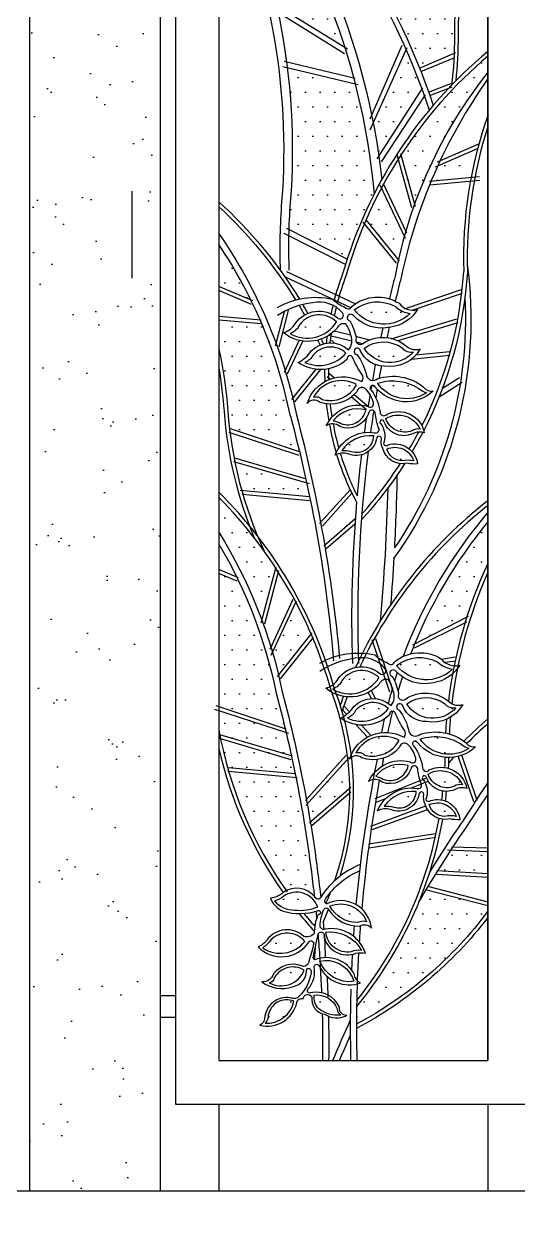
# Model space of a CAD drawing. Extents: x -6708 to 51378, y -17661 to 34250.
# Drawn here: x 27250 to 27818, y -17661 to -16276 of the extents above; entities that cross this region are included whole.
import ezdxf

# ---------------------------------------------------------------- set-up
doc = ezdxf.new("R2010")
doc.units = 0
doc.header["$LTSCALE"] = 5
doc.header["$MEASUREMENT"] = 0
doc.layers.get('0').update_dxf_attribs({"linetype": 'CONTINUOUS'})
for name, color, linetype in [('0-BCA', 33, 'CONTINUOUS'), ('0-HATCH', 8, 'CONTINUOUS'), ('1', 1, 'CONTINUOUS'), ('2', 2, 'CONTINUOUS'), ('LEAF', 2, 'CONTINUOUS'), ('MET', 2, 'CONTINUOUS')]:
    doc.layers.add(name, color=color, linetype=linetype)
pattern_1 = [(0, (0, -13080.158), (8.4375, 16.875), [0, -16.875])]

msp = doc.modelspace()

# ---------------------------------------------------------------- hatches: boundary and pattern name
at = {"layer": '0-HATCH'}
h = msp.add_hatch(dxfattribs=at)
h.set_pattern_fill('AR-SAND', color=2, scale=50, style=0)
h.set_pattern_definition([(37.5, (32.59, -13080.16), (-3.14967, 96.34119), [0, -76, 0, -85, 0, -81.25]), (7.5, (32.59, -13080.16), (88.48884, 141.1073), [0, -41, 0, -68.5, 0, -26.25]), (327.5, (-28.91, -13080.16), (155.7071, 0.28295), [0, -25, 0, -90, 0, -117.5]), (317.5, (-28.91, -13080.16), (150.3063, 43.8838), [0, -12.5, 0, -59, 0, -67.5])])
h.paths.add_polyline_path([(27308.6, -17661.2), (27406.6, -17617.6), (27406.6, -15517.6), (27331.6, -15462.1), (27256.6, -15517.6), (27256.6, -17617.6), (27406.6, -17617.6)])
at = {"layer": 'LEAF'}
h = msp.add_hatch(dxfattribs=at)
h.set_pattern_fill('DOTS', color=2, scale=270, style=0)
h.set_pattern_definition(pattern_1)
h.paths.add_polyline_path([(27620.3, -16653.9, 0.427212), (27582.6, -16656.2, -0.181516), (27573.1, -16664.6, 0.33888)])
h.paths.add_polyline_path([(27632.7, -16690.2, 0.413064), (27582.8, -16704.7, -0.323086), (27592.8, -16707.3, 0.350598)])
h.paths.add_polyline_path([(27643.2, -16719.4, 0.305208), (27605.7, -16731.7, -0.084533), (27614.4, -16734.8, 0.471178)])
h.paths.add_polyline_path([(27652.4, -16749.1, 0.26028), (27615.4, -16765.8, -0.071469), (27626.5, -16767.1, 0.494266)])
h.paths.add_polyline_path([(27685.3, -16777.9, -0.117606), (27698.3, -16777.9, 0.444485), (27667.3, -16764.3, 0.33254)])
h.paths.add_polyline_path([(27696.3, -16743.2, -0.196843), (27705.5, -16741.4, 0.453979), (27666.2, -16729.2, 0.435938)])
h.paths.add_polyline_path([(27567.1, -16621, -0.198186), (27556.1, -16631.5, 0.400599), (27609.5, -16618.1, 0.451636)])
h.paths.add_polyline_path([(27694.2, -16608.4, -0.1622), (27677.3, -16600.4, 0.301965), (27629.8, -16604.3, 0.443405)])
h = msp.add_hatch(dxfattribs=at)
h.set_pattern_fill('DOTS', color=2, scale=270, style=0)
h.set_pattern_definition(pattern_1)
h.paths.add_polyline_path([(27698.1, -16652.8, -0.263305), (27685, -16648, 0.322078), (27641.1, -16648.5, 0.495718)])
h.paths.add_polyline_path([(27656.7, -16688.6, 0.410464), (27713, -16699.6, -0.105325), (27706.3, -16696.3, 0.239944)])
h = msp.add_hatch(dxfattribs=at)
h.set_pattern_fill('DOTS', color=2, scale=270, style=0)
h.set_pattern_definition(pattern_1)
h.paths.add_polyline_path([(27658.3, -17027.2, 0.451636), (27616, -17030, -0.169458), (27607, -17039.6, -0.000425), (27607.2, -17040.4, -0.001283), (27607.8, -17042, 0.377387)])
h.paths.add_polyline_path([(27631.4, -17065.2, -0.181516), (27621.9, -17073.7, 0.33888), (27669.1, -17062.9, 0.427212)])
h.paths.add_polyline_path([(27743, -17017.4, -0.1622), (27726.1, -17009.5, 0.301965), (27678.6, -17013.3, 0.443405)])
h = msp.add_hatch(dxfattribs=at)
h.set_pattern_fill('DOTS', color=2, scale=270, style=0)
h.set_pattern_definition(pattern_1)
h.paths.add_polyline_path([(27746.9, -17061.9, -0.263305), (27733.8, -17057, 0.318168), (27690.2, -17057.3, 0.502624)])
h = msp.add_hatch(dxfattribs=at)
h.set_pattern_fill('DOTS', color=2, scale=270, style=0)
h.set_pattern_definition(pattern_1)
h.paths.add_polyline_path([(27681.4, -17099.4, 0.417418), (27631.6, -17113.8, -0.323086), (27641.7, -17116.3, 0.348779)])
h.paths.add_polyline_path([(27761.8, -17108.6, -0.105325), (27755.1, -17105.3, 0.24519), (27705.6, -17097.9, 0.406418)])
h = msp.add_hatch(dxfattribs=at)
h.set_pattern_fill('DOTS', color=2, scale=270, style=0)
h.set_pattern_definition(pattern_1)
h.paths.add_polyline_path([(27692, -17128.4, 0.305208), (27654.5, -17140.7, -0.084533), (27663.2, -17143.8, 0.471178)])
h = msp.add_hatch(dxfattribs=at)
h.set_pattern_fill('DOTS', color=2, scale=270, style=0)
h.set_pattern_definition(pattern_1)
h.paths.add_polyline_path([(27745.1, -17152.2, -0.196843), (27754.3, -17150.4, 0.453979), (27715, -17138.2, 0.435938)])
h = msp.add_hatch(dxfattribs=at)
h.set_pattern_fill('DOTS', color=2, scale=270, style=0)
h.set_pattern_definition(pattern_1)
h.paths.add_polyline_path([(27701.2, -17158.2, 0.26028), (27664.3, -17174.9, -0.071469), (27675.3, -17176.1, 0.494266)])
h = msp.add_hatch(dxfattribs=at)
h.set_pattern_fill('DOTS', color=2, scale=270, style=0)
h.set_pattern_definition(pattern_1)
h.paths.add_polyline_path([(27734.1, -17186.9, -0.117606), (27747.2, -17186.9, 0.444485), (27716.1, -17173.3, 0.33254)])
h = msp.add_hatch(dxfattribs=at)
h.set_pattern_fill('DOTS', color=2, scale=270, style=0)
h.set_pattern_definition(pattern_1)
h.paths.add_polyline_path([(27548.3, -17278.8, -0.096625), (27538.1, -17284, 0.229635), (27561.3, -17294.5, 0.122366), (27587.8, -17291, 0.494881)])
h = msp.add_hatch(dxfattribs=at)
h.set_pattern_fill('DOTS', color=2, scale=270, style=0)
h.set_pattern_definition(pattern_1)
h.paths.add_polyline_path([(27626.2, -17342.7, -0.158727), (27638.1, -17341, 0.312282), (27597.3, -17320.1, 0.437117)])
h.paths.add_polyline_path([(27633.6, -17309, -0.176035), (27644, -17307.9, 0.421189), (27601.9, -17290, 0.273804)])
h = msp.add_hatch(dxfattribs=at)
h.set_pattern_fill('DOTS', color=2, scale=270, style=0)
h.set_pattern_definition(pattern_1)
h.paths.add_polyline_path([(27573, -17330.5, 0.428368), (27533.9, -17328.6, -0.109352), (27524.5, -17337.9, 0.396132)])
h = msp.add_hatch(dxfattribs=at)
h.set_pattern_fill('DOTS', color=2, scale=270, style=0)
h.set_pattern_definition(pattern_1)
h.paths.add_polyline_path([(27538.1, -17372, -0.331722), (27531.9, -17378.2, 0.452162), (27572.2, -17363.6, 0.416065)])
h = msp.add_hatch(dxfattribs=at)
h.set_pattern_fill('DOTS', color=2, scale=270, style=0)
h.set_pattern_definition(pattern_1)
h.paths.add_polyline_path([(27629.8, -17376.5, -0.10474), (27627.8, -17372, 0.352503), (27590.4, -17353.2, -0.000053), (27590.4, -17353.5, 0.355644)])
h = msp.add_hatch(dxfattribs=at)
h.set_pattern_fill('DOTS', color=2, scale=270, style=0)
h.set_pattern_definition(pattern_1)
h.paths.add_polyline_path([(27560.3, -17399.4, 0.482141), (27530.9, -17415.6, -0.217714), (27527.2, -17424.7, 0.374666)])
h = msp.add_hatch(dxfattribs=at)
h.set_pattern_fill('DOTS', color=2, scale=270, style=0)
h.set_pattern_definition(pattern_1)
h.paths.add_polyline_path([(27614.5, -17415.4, -0.258925), (27610, -17408.1, 0.350377), (27583.8, -17392.4, 0.250768), (27589.1, -17408, 0.190531)])
at = {"layer": 'MET'}
h = msp.add_hatch(dxfattribs=at)
h.set_pattern_fill('DOTS', color=1, scale=270, style=0)
h.set_pattern_definition(pattern_1)
h.paths.add_polyline_path([(27474, -16034.7), (27474, -16070, -0.064093), (27540.5, -16254.1), (27618.9, -16302.5, 0.095773)])
h = msp.add_hatch(dxfattribs=at)
h.set_pattern_fill('DOTS', color=1, scale=270, style=0)
h.set_pattern_definition(pattern_1)
h.paths.add_polyline_path([(27755.4, -16183), (27698.3, -16192.3, 0.035424), (27678.7, -16267.6, -0.021348), (27705, -16326.1), (27744.7, -16309, 0.010704), (27745.1, -16289.2, -0.051095)])
h = msp.add_hatch(dxfattribs=at)
h.set_pattern_fill('DOTS', color=1, scale=270, style=0)
h.set_pattern_definition(pattern_1)
h.paths.add_polyline_path([(27707.7, -16350.7, 0.016544), (27689.4, -16305), (27651.6, -16389.2, -0.011965), (27658, -16427.5)])
h = msp.add_hatch(dxfattribs=at)
h.set_pattern_fill('DOTS', color=1, scale=270, style=0)
h.set_pattern_definition(pattern_1)
h.paths.add_polyline_path([(27661, -16464.2, 0.019633), (27643.4, -16500.6), (27680.7, -16546.4, -0.013111), (27687.5, -16519.3)])
h.paths.add_polyline_path([(27783.7, -16330.9), (27783.7, -16312.4, 0.073658), (27683.7, -16425.6), (27699.3, -16482.3, -0.081748)])
h = msp.add_hatch(dxfattribs=at)
h.set_pattern_fill('DOTS', color=1, scale=270, style=0)
h.set_pattern_definition(pattern_1)
h.paths.add_polyline_path([(27556.2, -16480.8, 0.011667), (27554.5, -16511.9), (27621.7, -16546, -0.039142), (27652.7, -16471, 0.040012), (27631, -16344.7), (27552.8, -16325.9, -0.050627)])
h = msp.add_hatch(dxfattribs=at)
h.set_pattern_fill('DOTS', color=1, scale=270, style=0)
h.set_pattern_definition(pattern_1)
h.paths.add_polyline_path([(27725.9, -16438.6, 0.00769), (27718.4, -16455.9), (27764.2, -16451.6, -0.01732), (27771.7, -16418.6)])
h = msp.add_hatch(dxfattribs=at)
h.set_pattern_fill('DOTS', color=1, scale=270, style=0)
h.set_pattern_definition(pattern_1)
h.paths.add_polyline_path([(27510.9, -16593, 0.033549), (27474, -16529.1), (27474, -16577.4)])
h = msp.add_hatch(dxfattribs=at)
h.set_pattern_fill('DOTS', color=1, scale=270, style=0)
h.set_pattern_definition(pattern_1)
h.paths.add_polyline_path([(27523.5, -16620.4), (27474, -16616.2), (27474, -16648.8, -0.034699), (27484.3, -16720.6, 0.011004), (27486.2, -16740.8), (27566.8, -16767.4, 0.006594), (27556.4, -16726.6, 0.050627)])
h = msp.add_hatch(dxfattribs=at)
h.set_pattern_fill('DOTS', color=1, scale=270, style=0)
h.set_pattern_definition(pattern_1)
h.paths.add_polyline_path([(27492.4, -16779.3, 0.018395), (27500.4, -16812.3), (27578.5, -16819.4, 0.002517), (27575.2, -16803.6)])
h = msp.add_hatch(dxfattribs=at)
h.set_pattern_fill('DOTS', color=1, scale=270, style=0)
h.set_pattern_definition(pattern_1)
h.paths.add_polyline_path([(27474, -16819.9), (27474, -16859.9, -0.050719), (27523.5, -16961.2), (27539.6, -16901.3, 0.051251)])
h.paths.add_polyline_path([(27494.5, -16911.5, 0.019592), (27474, -16873.6), (27474, -16902.8)], flags=17)
h = msp.add_hatch(dxfattribs=at)
h.set_pattern_fill('DOTS', color=1, scale=270, style=0)
h.set_pattern_definition(pattern_1)
h.paths.add_polyline_path([(27699.4, -16988.2), (27759.5, -16957.2, -0.031571), (27783.7, -16895.8), (27783.7, -16848, 0.07472)])
h = msp.add_hatch(dxfattribs=at)
h.set_pattern_fill('DOTS', color=1, scale=270, style=0)
h.set_pattern_definition(pattern_1)
h.paths.add_polyline_path([(27551.7, -17272.3, -0.338488), (27583.8, -17278.6, 0.038303), (27540, -17045.1, 0.084088), (27474, -16873.6), (27474, -17087.3, 0.109651)])
h = msp.add_hatch(dxfattribs=at)
h.set_pattern_fill('DOTS', color=1, scale=270, style=0)
h.set_pattern_definition(pattern_1)
h.paths.add_polyline_path([(27580.3, -16977.4, 0.020068), (27562.6, -16940.4), (27535.7, -16998, -0.01239), (27542.8, -17024.7)])
h = msp.add_hatch(dxfattribs=at)
h.set_pattern_fill('DOTS', color=1, scale=270, style=0)
h.set_pattern_definition(pattern_1)
h.paths.add_polyline_path([(27557.5, -17117.3, 0.004434), (27551.4, -17090.4), (27474, -17065.2), (27474, -17087.3, 0.003073), (27475.1, -17092.9)])
h = msp.add_hatch(dxfattribs=at)
h.set_pattern_fill('DOTS', color=1, scale=270, style=0)
h.set_pattern_definition(pattern_1)
h.paths.add_polyline_path([(27624.7, -17154.1, 0.026325), (27622.6, -17120.6), (27575.7, -17172.5, -0.003321), (27579.3, -17193.2)])
h = msp.add_hatch(dxfattribs=at)
h.set_pattern_fill('DOTS', color=1, scale=270, style=0)
h.set_pattern_definition(pattern_1)
h.paths.add_polyline_path([(27783.7, -17295.9), (27783.7, -17289.3), (27712.4, -17271, 0.002114), (27704.9, -17283.5, -0.076541), (27632.6, -17405.6, 0.003237), (27632.4, -17425.9, 0.109264)])
h.paths.add_polyline_path([(27783.7, -17252.4), (27783.7, -17227.2), (27741.1, -17225.3, 0.004096), (27725.9, -17249.1)])

# ---------------------------------------------------------------- linework, layer by layer
at = {"color": 3}
for p, q in [((27424, -17393.2, 0), (27406.6, -17393.2, 0)), ((27424, -17418.2, 0), (27406.6, -17418.2, 0))]:
    msp.add_line(p, q, dxfattribs=at)
at = {"layer": '0-BCA', "color": 3}
for p, q in [((27424, -15517.6, 0), (27424, -17517.6, 0)), ((27424, -15567.6, 0), (27424, -17467.6, 0)), ((27474, -15567.6, 0), (27474, -17467.6, 0)), ((27474, -15567.6, 0), (27474, -17467.6, 0)), ((27783.7, -15567.6), (27783.7, -17467.6)), ((27783.7, -15567.6), (27783.7, -17467.6)), ((27783.7, -15567.6), (27783.7, -17467.6)), ((27783.7, -15567.6), (27783.7, -17467.6)), ((27474, -17467.6), (27783.7, -17467.6)), ((27474, -17467.6), (27783.7, -17467.6)), ((27424, -17517.6), (27833.7, -17517.6)), ((27474, -17517.6, 0), (27474, -17617.6, 0)), ((27783.7, -17517.6), (27783.7, -17617.6))]:
    msp.add_line(p, q, dxfattribs=at)
at = {"layer": '0-BCA'}
msp.add_line((27374, -16467.6, 0), (27374, -16567.6, 0), dxfattribs=at)
at = {"layer": '0-BCA', "color": 5}
msp.add_line((26053.9, -17617.6), (33226.5, -17617.6), dxfattribs=at)
at = {"layer": '0-BCA', "elevation": 0}
msp.add_lwpolyline([(27256.6, -17617.6), (27256.6, -15517.6), (27331.6, -15462.1), (27406.6, -15517.6), (27406.6, -17617.6)], dxfattribs=at)
at = {"layer": '0-BCA', "color": 3}
msp.add_lwpolyline([(27474, -17467.6), (27783.7, -17467.6), (27783.7, -15567.6), (27474, -15567.6)], dxfattribs=at)
at = {"layer": '1'}
for p, q in [((27622, -16304.3), (27538.5, -16252.9)), ((27618.7, -16309.6), (27535.3, -16258.2)), ((27648, -16384.5), (27684.9, -16299.9)), ((27648.1, -16397), (27690.6, -16302.4)), ((27705, -16326.1), (27746.8, -16308.1)), ((27630.8, -16338.3), (27549.2, -16318.7)), ((27706.6, -16330.1), (27745.4, -16313.9)), ((27634.2, -16345.5), (27547.8, -16324.7)), ((27656.1, -16430.5), (27708.9, -16348.9)), ((27715.4, -16353.7), (27741, -16343.9)), ((27716.8, -16357.7), (27742.5, -16347.9)), ((27661.3, -16433.9), (27712, -16357.1)), ((27723.3, -16439.8), (27771.7, -16418.6)), ((27725.8, -16433.9), (27773.1, -16413.3)), ((27696.1, -16486.9), (27679.4, -16425.9)), ((27700.3, -16485.8), (27683.5, -16424.7)), ((27689, -16522.3), (27659.5, -16461)), ((27690.3, -16516.2), (27663.4, -16459.1)), ((27716.5, -16456.1), (27773.8, -16450.7)), ((27716.9, -16460.3), (27774.2, -16454.9)), ((27678.5, -16550.5), (27640.1, -16503.3)), ((27681.8, -16547.8), (27643.4, -16500.6)), ((27619.8, -16552), (27549.3, -16516.3)), ((27621.7, -16546), (27552.1, -16510.7)), ((27626.1, -16601.8), (27549.8, -16566.1)), ((27631, -16597.2), (27552.4, -16560.4)), ((27513.1, -16594, 0), (27474, -16577.4, 0)), ((27511.5, -16597.9, 0), (27474, -16582, 0)), ((27688.7, -16602.7), (27753.1, -16580.8)), ((27696.4, -16604.6), (27754.5, -16584.9)), ((27522.7, -16616.1, 0), (27474, -16611.9, 0)), ((27539.1, -16645.6, 0), (27549.6, -16606.1, 0)), ((27543.3, -16646.7, 0), (27554.7, -16603.6, 0)), ((27523.2, -16620.4, 0), (27474, -16616.2, 0)), ((27672.5, -16637.5), (27748, -16614.6)), ((27680.2, -16639.6), (27749.3, -16618.7)), ((27549.4, -16676, 0), (27566.3, -16639.3, 0)), ((27553.2, -16677.8, 0), (27570.6, -16640.1, 0)), ((27627.1, -16640.2), (27600.2, -16633.6)), ((27600.9, -16642.3), (27600.5, -16641.8)), ((27607, -16642.5), (27603.7, -16638.9)), ((27625.8, -16633.5), (27606.5, -16628.8)), ((27647.5, -16638.9), (27631.7, -16635)), ((27639.5, -16643.3), (27632.1, -16641.5)), ((27700.8, -16656.1), (27739.6, -16652.3)), ((27695.8, -16660.9), (27740, -16656.5)), ((27558.1, -16707.5, 0), (27586, -16672.6, 0)), ((27561.4, -16710.2, 0), (27591.2, -16672.9, 0)), ((27601.9, -16683.9), (27598.7, -16681.1)), ((27606.8, -16682.4), (27601.4, -16677.9)), ((27731.2, -16694.4), (27750.9, -16682.2)), ((27653.8, -16692.7), (27650.8, -16691.2)), ((27727.4, -16704.1), (27754.2, -16687.4)), ((27644, -16719.4), (27626.5, -16704.7)), ((27646.8, -16716.2), (27629.8, -16701.9)), ((27566.6, -16771.8, 0), (27485.8, -16745.2, 0)), ((27568, -16767.8, 0), (27486.2, -16740.8, 0)), ((27578.2, -16804.5, 0), (27491.3, -16778.9, 0)), ((27575, -16799.1, 0), (27492.5, -16774.8, 0)), ((27578.8, -16819.4, 0), (27498.7, -16812.1, 0)), ((27578.5, -16823.7, 0), (27500.9, -16816.7, 0)), ((27590, -16850.1, 0), (27625.2, -16811.1, 0)), ((27593.2, -16852.9, 0), (27627.2, -16815.2, 0)), ((27594.7, -16875.5, 0), (27631, -16844.3, 0)), ((27597.5, -16878.8, 0), (27630.6, -16850.3, 0)), ((27496.8, -16912.4), (27474, -16902.8)), ((27522.8, -16964.1), (27540, -16899.6)), ((27526.9, -16965.2), (27543.1, -16904)), ((27495.1, -16916.4), (27474, -16907.4)), ((27533, -16994.5), (27559.4, -16937.1)), ((27534.2, -17001.3), (27563.3, -16938.9)), ((27697.2, -16989.3), (27761.2, -16956.4)), ((27699.2, -16993.1), (27759.2, -16963)), ((27541.7, -17026), (27581.6, -16975.8)), ((27545.1, -17028.7), (27583, -16981.1)), ((27670.6, -17043.9), (27650.5, -16983.9)), ((27674.6, -17042.6), (27654.5, -16982.6)), ((27730.3, -17005.8), (27746.1, -17003.4)), ((27734, -17009.6), (27746.8, -17007.7)), ((27654.4, -17051.4), (27649.5, -17042.4)), ((27649.5, -17051.3), (27645.8, -17044.5)), ((27554.4, -17091.3), (27469.4, -17063.7)), ((27551.6, -17086.3), (27470.8, -17059.6)), ((27621.1, -17069.4), (27615.6, -17063.4)), ((27624.3, -17066.6), (27618.8, -17060.5)), ((27644.9, -17095.6), (27631.8, -17081.1)), ((27648.9, -17093.7), (27638.2, -17081.9)), ((27666.4, -17073.5), (27666.3, -17073.4)), ((27557.4, -17121.7), (27474.9, -17097.4)), ((27558.6, -17117.6), (27475.1, -17092.9)), ((27702.7, -17101.7), (27699.6, -17100.2)), ((27573.7, -17168.5), (27620.7, -17116.4)), ((27574, -17174.4), (27623.9, -17119.2)), ((27767.4, -17169.9), (27749.5, -17117.7)), ((27771.4, -17168.5), (27753.6, -17116.4)), ((27564, -17142.5), (27484.5, -17135.2)), ((27562.5, -17137.9), (27484.9, -17131)), ((27578.3, -17194), (27626, -17153)), ((27653.8, -17166.3), (27713.2, -17142.4)), ((27695.6, -17154.1), (27715, -17146.2)), ((27581.1, -17197.3), (27626.1, -17158.5)), ((27655.4, -17170.3), (27666.5, -17165.8)), ((27648.8, -17198), (27712.2, -17174.8)), ((27650.3, -17202), (27714, -17178.7)), ((27646.3, -17218.5), (27723.2, -17206.6)), ((27646.9, -17222.8), (27723.9, -17210.8)), ((27741.9, -17222), (27783.7, -17223)), ((27737.3, -17225.2), (27783.7, -17227.2)), ((27724.8, -17249.1), (27783.7, -17252.4)), ((27724.5, -17253.3), (27783.7, -17256.7)), ((27711.8, -17270.9), (27783.7, -17289.3)), ((27714.3, -17266.9), (27783.7, -17284.9))]:
    msp.add_line(p, q, dxfattribs=at)
for points in [[(27474, -16016, -0.146467), (27720.7, -16369.1, -0.13665)], [(27474, -16018.6, -0.149299), (27661.5, -16454.5, -0.142532)], [(27474, -16023.9, -0.14609), (27716, -16374.7, -0.141413)], [(27474, -16034.7, -0.150279), (27652.7, -16471)], [(27474, -16070, -0.139242), (27556.2, -16480.8, 0.029056), (27554.7, -16558.5, 0.029056)], [(27474, -16092.5, -0.132516), (27546.3, -16480, 0.029059), (27544.7, -16558.9)], [(27783.7, -16089.4, 0.098151), (27745.1, -16289.2, -0.030763), (27741.8, -16345.9)], [(27783.7, -16101, 0.09293), (27749.3, -16289.2, -0.027802), (27746.6, -16340.9)], [(27783.7, -16306.9, 0.150404), (27616.5, -16562.9, 0.025077), (27606.6, -16593.7, 0.025077)], [(27783.7, -16312.4, 0.148747), (27620.6, -16564.2, 0.026563), (27610.3, -16596.4, 0.026563)], [(27783.7, -16330.9, 0.122493), (27676.8, -16565.3, 0.004281), (27670.3, -16591.5, 0.004281)], [(27783.7, -16338.3, 0.10283), (27683.8, -16566.9, 0.004481), (27677, -16594.2, 0.004481)], [(27783.7, -16393.5, 0.086691), (27760.1, -16560.5, -0.102512), (27709.8, -16742.9, -0.102512)], [(27759.9, -16552.2, -0.1916), (27675.4, -16889.8)], [(27605.3, -16599, 0.007762), (27603, -16608.7, 0.007762)], [(27629.8, -16604.3, -0.301965), (27677.3, -16600.4, 0.1622), (27694.2, -16608.4, -0.443405), (27629.8, -16604.3)], [(27757.2, -16590.2, -0.165352), (27676, -16878.1)], [(27609.5, -16618.1, 0.451636), (27567.1, -16621, -0.198186), (27556.1, -16631.5, 0.400599), (27609.5, -16618.1)], [(27609.1, -16601.2, 0.007765), (27606.9, -16610.9, 0.007765)], [(27662.6, -16625.3, 0.001728), (27660.3, -16635.9, 0.001728)], [(27670, -16624.6, 0.001881), (27667.6, -16636.1, 0.001881)], [(27598.5, -16634.6, 0.006244), (27597.6, -16642.6)], [(27603.3, -16631.5, 0.008468), (27601.9, -16642.2)], [(27641.1, -16648.5, -0.322078), (27685, -16648, 0.263305), (27698.1, -16652.8, -0.495718), (27641.1, -16648.5)], [(27620.3, -16653.9, 0.427212), (27582.6, -16656.2, -0.181516), (27573.1, -16664.6, 0.33888), (27620.3, -16653.9)], [(27654.1, -16667.2, 0.002924), (27650.8, -16685.3, 0.002924)], [(27661.1, -16668.7, 0.00232), (27658.4, -16683, 0.00232)], [(27595.8, -16672.6, 0.01092), (27595.9, -16686.7)], [(27600.1, -16672, 0.009956), (27600.1, -16684.7)], [(27632.6, -16690.1, 0.412098), (27582.8, -16704.7, -0.323086), (27592.8, -16707.3, 0.348779), (27632.6, -16690.4)], [(27649.7, -16691.5, 0.000789), (27648.9, -16696.4, 0.000789)], [(27656.2, -16695.6, 0.001562), (27654.6, -16705.3, 0.001562)], [(27656.7, -16688.6, -0.239944), (27706.3, -16696.3, 0.105325), (27713, -16699.6, -0.410464), (27656.7, -16688.6)], [(27648, -16701.7, 0.002186), (27645.8, -16715.3, 0.002186)], [(27597.7, -16712.3, 0.01565), (27600.6, -16732.3)], [(27602, -16712.6, 0.011864), (27604.1, -16727.6)], [(27643.2, -16719.4, 0.305208), (27605.7, -16731.7, -0.084533), (27614.4, -16734.8, 0.471178), (27643.2, -16719.4)], [(27652.2, -16720.2, 0.004001), (27648.6, -16745.1, 0.004001)], [(27601.2, -16735.9, 0.025993), (27609.1, -16768.5)], [(27605.5, -16735.3, 0.022651), (27612, -16763.4)], [(27643.8, -16728.3, 0.002738), (27641.4, -16745.4)], [(27666.2, -16729.2, -0.453979), (27705.5, -16741.4, 0.196843), (27696.3, -16743.2, -0.435938), (27666.2, -16729.2)], [(27652.4, -16749.1, 0.26028), (27615.4, -16765.8, -0.071469), (27626.5, -16767.1, 0.494266), (27652.4, -16749.1)], [(27708.7, -16745.1, -0.013632), (27696.3, -16767.3, -0.013632)], [(27667.3, -16764.3, -0.444485), (27698.3, -16777.9, 0.117606), (27685.3, -16777.9, -0.33254), (27667.3, -16764.3)], [(27609.6, -16770.5, 0.052401), (27632.5, -16825.5)], [(27613.7, -16769.3, 0.041383), (27633.1, -16818.2)], [(27638.1, -16771, 0.007532), (27633.1, -16818.2)], [(27645.7, -16767.5, 0.03883), (27634.8, -17010.8)], [(27687.8, -16781.2, -0.043829), (27638, -16845.9)], [(27679, -16794.5, -0.009092), (27676, -16878.1)], [(27668.3, -16809.4, -0.016761), (27659.6, -16962.5)], [(27632.5, -16825.5, 0.029416), (27627.7, -17010.8, 0.025789)], [(27783.7, -16837, 0.08696), (27686.1, -17002.8, 0.08696)], [(27783.7, -16848, 0.08041), (27694.8, -16999.7, 0.08041)], [(27474, -16859.9, -0.089312), (27546.9, -17043.4, -0.038285), (27591.3, -17280.5, -0.038285)], [(27474, -16873.6, -0.084088), (27540, -17045.1, -0.038586), (27584, -17280.4, -0.03792)], [(27675.5, -16888.7, -0.006009), (27671.6, -16943.8, -0.006009)], [(27783.7, -16895.8, 0.079335), (27738.1, -17054.4, 0.079335)], [(27783.7, -16906, 0.075969), (27742.1, -17057.3, 0.075969)], [(27678.6, -17013.3, -0.301965), (27726.1, -17009.5, 0.1622), (27743, -17017.4, -0.443405), (27678.6, -17013.3)], [(27658.3, -17027.2, 0.451636), (27616, -17030, -0.198186), (27604.9, -17040.5, 0.400599), (27658.3, -17027.2)], [(27679.4, -17021.5, 0.004515), (27676.3, -17031.1, 0.004515)], [(27685.3, -17026.4, 0.007726), (27680.2, -17042.6, 0.007726)], [(27673.8, -17039.1, 0.008198), (27668.9, -17056.7, 0.008198)], [(27669.1, -17062.9, 0.427212), (27631.4, -17065.2, -0.181516), (27621.9, -17073.7, 0.33888), (27669.1, -17062.9)], [(27690.2, -17057.3, -0.318168), (27733.8, -17057, 0.263305), (27746.9, -17061.9, -0.502624), (27690.2, -17057.3)], [(27673.9, -17066, 0.011341), (27668.4, -17090.3)], [(27664.5, -17074.6, 0.007279), (27661.1, -17090.5)], [(27736, -17075.1, 0.007551), (27734.9, -17090.9)], [(27740.5, -17072.8, 0.009247), (27739.2, -17092)], [(27783.7, -17074.5, 0.018168), (27756.1, -17100.3, 0.018168)], [(27783.7, -17080.1, 0.016267), (27759.3, -17103.1, 0.016267)], [(27474, -17087.3, 0.110617), (27552.7, -17273.7, 0.109941)], [(27681.4, -17099.4, 0.417418), (27631.6, -17113.8, -0.323086), (27641.7, -17116.3, 0.348779), (27681.4, -17099.4)], [(27705.6, -17097.9, -0.24519), (27755.1, -17105.3, 0.105325), (27761.8, -17108.6, -0.406418), (27705.6, -17097.9)], [(27474, -17108.6, 0.098381), (27548.1, -17274.4, 0.098381)], [(27655.9, -17121.5, 0.000819), (27655.7, -17123.3, 0.026447), (27631.8, -17288.3, 0.026447)], [(27663.3, -17120, 0.002066), (27662.7, -17124.5, 0.00075), (27661.8, -17129.1, 0.00075)], [(27734.2, -17118.9, -0.006298), (27733.8, -17130.5)], [(27738.4, -17119, -0.006619), (27738, -17131.4)], [(27744.4, -17118.6, 0.004451), (27738.3, -17125.5)], [(27692, -17128.4, 0.305208), (27654.5, -17140.7, -0.084533), (27663.2, -17143.8, 0.471178), (27692, -17128.4)], [(27715, -17138.2, -0.453979), (27754.3, -17150.4, 0.196843), (27745.1, -17152.2, -0.435938), (27715, -17138.2)], [(27658.7, -17145.4, 0.023768), (27638.5, -17293.2)], [(27783.7, -17147.7, 0.019802), (27760.7, -17183.2, 0.012724), (27716.8, -17250.4)], [(27701.2, -17158.2, 0.26028), (27664.3, -17174.9, -0.071469), (27675.3, -17176.1, 0.494266), (27701.2, -17158.2)], [(27783.7, -17161.3, 0.012589), (27766.7, -17187, 0.016976), (27703.7, -17285.6, 0.018444)], [(27716.1, -17173.3, -0.444485), (27747.2, -17186.9, 0.117606), (27734.1, -17186.9, -0.33254), (27716.1, -17173.3)], [(27602.2, -17274.7, -0.010537), (27597, -17287, -0.010537)], [(27601.9, -17290, -0.421189), (27644, -17307.9, 0.176035), (27633.6, -17309, -0.273804), (27601.9, -17290)], [(27566.4, -17298.6, 0.014276), (27583.8, -17318.8, 0.014276)], [(27571.8, -17298.4, 0.010461), (27584.4, -17313.1, 0.010461)], [(27585.7, -17295.7, -0.001363), (27586.5, -17304.3)], [(27783.7, -17295.9, -0.109264), (27632.4, -17425.9, -0.109264)], [(27783.7, -17303, -0.107448), (27632.4, -17430.7, -0.107448)], [(27594.1, -17308.7, -0.003097), (27594.8, -17316.8, -0.003097)], [(27597.3, -17320.1, -0.312282), (27638.1, -17341, 0.158727), (27626.2, -17342.7, -0.437117), (27597.3, -17320.1)], [(27629.7, -17312.7, 0.00191), (27628.9, -17324.7, 0.00191)], [(27636.9, -17312.4, 0.003015), (27635.6, -17331.3, 0.003015)], [(27573, -17330.5, 0.428368), (27533.9, -17328.6, -0.109352), (27524.5, -17337.9, 0.396132), (27573, -17330.5)], [(27588.1, -17323.5, 0.000085), (27588.2, -17323.6)], [(27588.2, -17323.2, -0.004286), (27590.2, -17350)], [(27595.2, -17322.3, -0.010251), (27596.5, -17349.2)], [(27627.6, -17345.5, 0.002839), (27626.7, -17363.4)], [(27634.8, -17343.8, 0.019725), (27632.8, -17467.6)], [(27572.2, -17363.6, 0.416065), (27538.1, -17372, -0.331722), (27531.9, -17378.2, 0.452162), (27572.2, -17363.6)], [(27590.2, -17350, -0.001825), (27590.8, -17361.5, -0.001825)], [(27590.3, -17353.2, -0.353312), (27627.8, -17372, 0.10474), (27629.8, -17376.5, -0.358217), (27590.3, -17353.2)], [(27590.8, -17361.5, -0.004481), (27592.2, -17389.6, -0.004481)], [(27598.5, -17370.7, -0.003737), (27599.5, -17394.3, -0.003737)], [(27625.9, -17385.5, 0.013016), (27625.7, -17467.6, 0.013016)], [(27560.3, -17399.4, 0.482141), (27530.9, -17415.6, -0.217714), (27527.2, -17424.7, 0.374666), (27560.3, -17399.4)], [(27583.8, -17392.4, -0.350377), (27610, -17408.1, 0.258925), (27614.5, -17415.4, -0.190531), (27589.1, -17408, -0.250768), (27583.8, -17392.4)], [(27593, -17413.7, -0.008587), (27593.3, -17467.6)], [(27600.1, -17416.7, -0.008069), (27600.4, -17467.6)], [(27625.3, -17421.2, 0.008034), (27604.9, -17467.6)], [(27625.3, -17438.5, 0.005058), (27612.6, -17467.6)]]:
    msp.add_lwpolyline(points, format="xyb", dxfattribs=at)
at = {"layer": '1', "elevation": 0}
for points in [[(27474, -16479.8, -0.070857), (27566.7, -16591.8, -0.070857)], [(27474, -16485.6, -0.068266), (27562.3, -16592.8, -0.068266)], [(27474, -16516.6, -0.102785), (27563.3, -16725, -0.041552), (27612.9, -17005.1)], [(27566.3, -16599.3, -0.00617), (27572.6, -16610.2, -0.00617)], [(27570.5, -16598.1, -0.005711), (27576.4, -16608.3, -0.005711)], [(27587.6, -16639, -0.003088), (27590.4, -16644.7)], [(27591.8, -16637.7, -0.002992), (27594.4, -16643.3)], [(27474, -16648.8, -0.034699), (27484.3, -16720.6, 0.090915), (27526.3, -16881.8)], [(27474, -16671.3, -0.024056), (27480, -16720.9, 0.080795), (27514.8, -16866.4)], [(27556.4, -16726.6, -0.044755), (27606.1, -17007.9, 6.418482)]]:
    msp.add_lwpolyline(points, format="xyb", dxfattribs=at)
at = {"layer": '1'}
msp.add_lwpolyline([(27587.8, -17291, 0.494881), (27548.3, -17278.8, -0.096625), (27538.1, -17284, 0.229635), (27561.3, -17294.5, 0.122366)], format="xyb", close=True, dxfattribs=at)
for points in [[(27594.1, -17308.7), (27600.2, -17293.4)], [(27584, -17351.8), (27585.8, -17333.8)], [(27588.1, -17323.8), (27589.2, -17320.9)]]:
    msp.add_lwpolyline(points, dxfattribs=at)
for centre, radius, start, end in [((28243.8, -16543.3), 488.2, 160.441, 181.9864), ((27017.1, -16835.6, 0), 550.2, 11.4316, 33.8543), ((27295, -16530.4), 461.8, 333.3455, 356.2924), ((27295, -16530.4), 461.8, 329.5767, 332.3463), ((27295, -16530.4), 461.8, 318.0725, 327.1068), ((27111.1, -17179.7), 515.3, 15.6758, 45.2248), ((27111.1, -17179.7), 511, 15.6529, 44.7486), ((28099.4, -17231), 515.3, 127.7871, 155.2651), ((28099.4, -17231), 511, 128.1586, 154.967), ((27306, -17157.1), 318.7, 341.0487, 21.2034), ((27306, -17157.1), 323, 342.2801, 21.1666), ((28099.4, -17231), 515.3, 159.287, 160.49), ((28099.4, -17231), 511, 159.173, 161.1397), ((27272.5, -17109.7), 461.8, 352.7547, 354.0355), ((27272.5, -17109.7), 466.1, 352.6752, 354.0483), ((27272.5, -17109.7), 466.1, 320.5923, 350.0484), ((27272.5, -17109.7), 461.8, 321.2663, 350.0678)]:
    msp.add_arc(centre, radius, start, end, dxfattribs=at)
at = {"layer": '2'}
for points in [[(27541.4, -16601.4, -0.188729), (27604.7, -16592, 0.082734), (27619.5, -16601.4, 0.579904), (27627.4, -16599.9, -0.324148), (27681.4, -16596.7, 0.317944), (27702.6, -16603.8, -0.222011), (27672, -16624.1, -0.268669), (27628.9, -16610.8, 1.450492), (27625, -16617.1, -0.074341), (27632.1, -16636.7, 0.819921), (27639.9, -16642.9, -0.34179), (27690.1, -16646.1, 0.265397), (27705.7, -16649.2, -0.321258), (27664.2, -16668.8, -0.308847), (27636.8, -16650.8, 1.82056), (27632.9, -16655.5, -0.104734), (27643.8, -16679.7, 0.522694), (27656.4, -16683.6, -0.257029), (27709.7, -16693, 0.293039), (27720.6, -16697.7, -0.435239), (27654, -16693, 1.37492), (27649.6, -16696.9, -0.132229), (27659.5, -16722, 0.65355), (27667.3, -16724.4, -0.496546), (27710.4, -16745.5, 0.145665), (27699.5, -16745.5, -0.472289), (27664.2, -16733, 1.476637), (27660.3, -16735.3, -0.233483), (27664.2, -16755.7, 0.942045), (27668.8, -16759.6, -0.473668), (27702.6, -16781.5, -0.062212), (27690.9, -16780.7, -0.408883), (27662.6, -16763.5, -0.16239), (27661.1, -16752.6, 1.092633), (27655.5, -16752.7, -0.475911), (27622.7, -16769.8, 0.197682), (27607.8, -16771.3, -0.347146), (27653.2, -16745.5, 0.720925), (27657.9, -16740, -0.068351), (27654, -16722.8, 0.912551), (27646.2, -16723.6, -0.414049), (27613.3, -16738.5, 0.34816), (27597.6, -16737.7, -0.364796), (27645.4, -16715, 0.760397), (27651.9, -16711.3, 0.149554), (27642.3, -16694.6, 0.56598), (27632.9, -16698.5, -0.320275), (27589.8, -16710.3, 0.441176), (27575.7, -16711.8, -0.479235), (27638.4, -16686.8, 0.366574), (27638.4, -16678.2, -0.047763), (27628, -16658.7, 0.860037), (27621.6, -16661, -0.349618), (27565.5, -16664.9, 0.123093), (27580.4, -16651.5, -0.403089), (27623.4, -16650.3, 0.276135), (27625.8, -16633.5, 0.126507), (27620, -16620.4, 0.38386), (27609.8, -16625.6, -0.400165), (27548.2, -16630.4, 0.212968), (27562.3, -16619.4, -0.431549), (27610.1, -16613.2, 1), (27616.4, -16607.7, 0.274871), (27581.9, -16596, 0.115509), (27541.4, -16610.9)], [(27590.3, -17010.5, -0.188729), (27653.5, -17001.1, 0.082734), (27668.4, -17010.5, 0.579904), (27676.2, -17008.9, -0.324148), (27730.3, -17005.8, 0.317944), (27751.4, -17012.8, -0.222011), (27720.9, -17033.2, -0.268669), (27677.8, -17019.9, 1.450492), (27673.9, -17026.1, -0.074341), (27680.9, -17045.7, 0.819921), (27688.7, -17052, -0.34179), (27738.9, -17055.1, 0.265397), (27754.6, -17058.2, -0.321258), (27713, -17077.8, -0.308847), (27685.6, -17059.8, 1.82056), (27681.7, -17064.5, -0.104734), (27692.7, -17088.8, 0.522694), (27705.2, -17092.7, -0.257029), (27758.5, -17102.1, 0.293039), (27769.5, -17106.8, -0.435239), (27702.9, -17102.1, 1.37492), (27698.4, -17106, -0.132229), (27708.3, -17131.1, 0.65355), (27716.2, -17133.4, -0.496546), (27759.3, -17154.6, 0.145665), (27748.3, -17154.6, -0.472289), (27713, -17142, 1.476637), (27709.1, -17144.4, -0.233483), (27713, -17164.7, 0.942045), (27717.6, -17168.7, -0.473668), (27751.4, -17190.6, -0.062212), (27739.7, -17189.8, -0.408883), (27711.5, -17172.6, -0.16239), (27709.9, -17161.6, 1.092633), (27704.3, -17161.8, -0.475911), (27671.5, -17178.8, 0.197682), (27656.6, -17180.4, -0.347146), (27702.1, -17154.6, 0.720925), (27706.8, -17149.1, -0.068351), (27702.9, -17131.8, 0.912551), (27695, -17132.6, -0.414049), (27662.1, -17147.5, 0.34816), (27646.4, -17146.7, -0.364796), (27694.2, -17124, 0.760397), (27700.7, -17120.4, 0.149554), (27691.1, -17103.7, 0.56598), (27681.7, -17107.6, -0.320275), (27638.6, -17119.3, 0.441176), (27624.5, -17120.9, -0.479235), (27687.2, -17095.8, 0.366574), (27687.2, -17087.2, -0.047763), (27676.8, -17067.8, 0.860037), (27670.4, -17070.1, -0.349618), (27614.3, -17073.9, 0.123093), (27629.2, -17060.6, -0.403089), (27672.2, -17059.3, 0.276135), (27674.6, -17042.6, 0.126507), (27668.9, -17029.5, 0.38386), (27658.6, -17034.6, -0.400165), (27597.1, -17039.4, 0.212968), (27611.2, -17028.5, -0.431549), (27659, -17022.2, 1), (27665.2, -17016.7, 0.274871), (27630.8, -17005, 0.115509), (27590.3, -17020)], [(27636.7, -17242.3, 0.153089), (27592.1, -17278.5, -0.705115), (27585.1, -17280.2, 0.406397), (27547.9, -17274.5, -0.151263), (27533.5, -17280.9, 0.199785), (27547.9, -17295.8, 0.161258), (27588.2, -17294.9, -1.095104), (27588.2, -17299.9, 0.105946), (27583.7, -17321.6, -0.302608), (27571.9, -17324.8, 0.444295), (27529.8, -17328.4, -0.125482), (27519.4, -17337, 0.478543), (27577.4, -17331.5, -0.643487), (27583.3, -17332.5, -0.041174), (27577.4, -17353.7, -0.548731), (27569.2, -17358.7, 0.331101), (27537.1, -17367.7, -0.348277), (27523.5, -17377.2, 0.241663), (27558.8, -17382.7, 0.385009), (27575.1, -17362.3, -0.785629), (27580.1, -17366.4, -0.173438), (27566.5, -17393.5, -0.367938), (27556.5, -17395.3, 0.439315), (27526.7, -17419.3, -0.259219), (27521.2, -17427, 0.422401), (27563.8, -17400.8, -0.504642), (27571, -17396.7, -0.745525), (27581, -17394.4, 0.398618), (27595.5, -17414.3, 0.264727), (27621.3, -17415.7, -0.449093), (27612.7, -17406.2, 0.369574), (27579.6, -17389.9, -0.787781), (27576.9, -17384.9, 0.239257), (27583.7, -17360.1, -0.780416), (27589.1, -17358.2, 0.387717), (27637.1, -17378.2, -0.274829), (27630.3, -17369.1, 0.391941), (27584.2, -17351.9, -0.333477), (27582.8, -17347.8, -0.002499), (27588.2, -17323, -1.164153), (27595, -17324.8, 0.459862), (27631.7, -17344.2, -0.093591), (27642.6, -17344.2, 0.37649), (27595.9, -17316.6, -0.546984), (27590.5, -17312.1, -0.085809), (27594.6, -17294.4, -0.794946), (27600.9, -17294.9, 0.252477), (27635.8, -17313, -0.374327), (27649.8, -17315.3, 0.522134), (27597.7, -17287.7, -0.498329), (27597.3, -17281.3, -0.146962), (27635.8, -17249.6)]]:
    msp.add_lwpolyline(points, format="xyb", dxfattribs=at)

doc.saveas('drawing.dxf')
